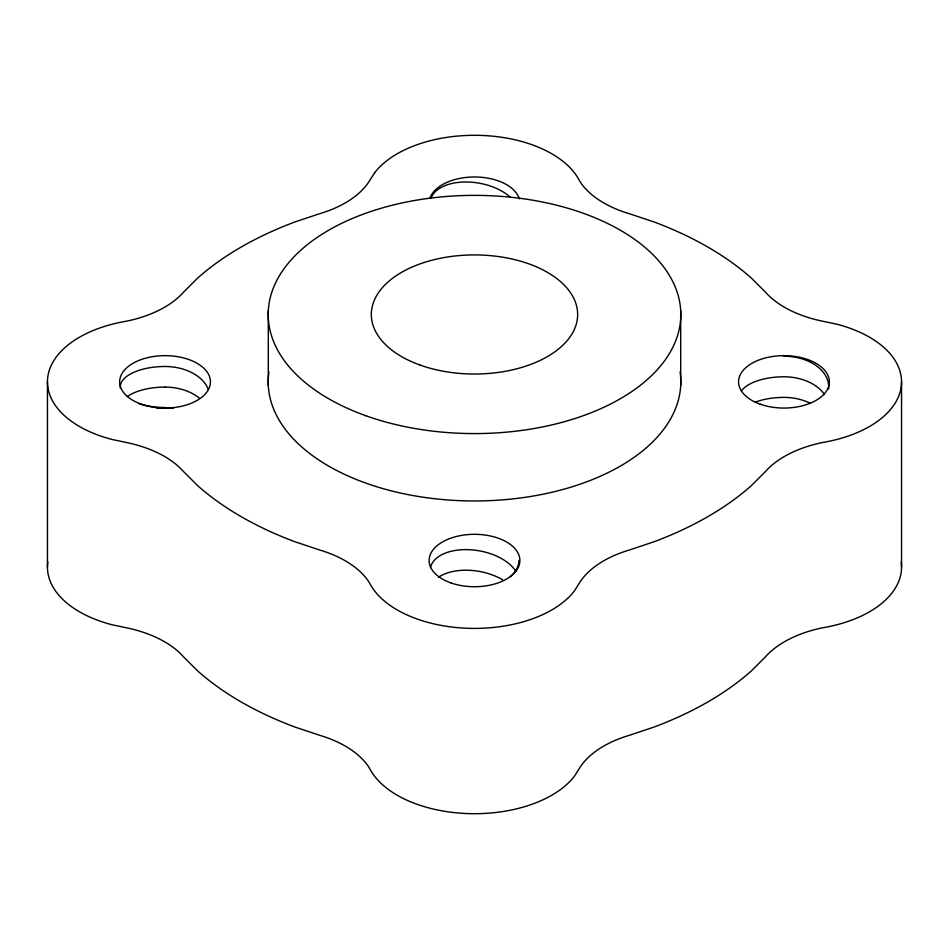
<?xml version="1.0" encoding="UTF-8"?>
<svg xmlns="http://www.w3.org/2000/svg" width="949" height="949" viewBox="0 0 949 949"><rect width="100%" height="100%" fill="white"/><g stroke="black" fill="none" stroke-linecap="round" stroke-linejoin="round"><path stroke-width="1.42" d="M901.55 381.854L901.55 567.146M680.706 310.738L680.706 385.591M268.294 310.738L268.294 385.591M47.45 381.854L47.45 567.146M901.17 561.867A109.337 63.132 0 0 1 825.998 627.182L820.422 628.25A103.156 59.55 0 0 0 765.475 656.815L751.335 670.943A330.086 190.571 0 0 1 654.276 726.97L629.792 735.167A103.156 59.55 0 0 0 580.325 766.887L574.394 776.246A109.337 63.132 0 0 1 468.782 813.613A109.337 63.132 0 0 1 370.513 770.078L368.663 766.863A103.156 59.562 0 0 0 319.196 735.143L294.724 726.97A330.086 190.571 0 0 1 197.665 670.943L183.477 656.803A103.156 59.55 0 0 0 128.53 628.238L112.314 624.822A109.337 63.132 0 0 1 47.83 561.867M680.077 371.889A206.301 119.111 0 0 1 474.5 500.965A206.301 119.111 0 0 1 268.923 371.889M430.134 197.653A45.386 26.204 0 0 1 475.603 176.988A45.386 26.204 0 0 1 519.281 198.91M430.443 567.621A44.864 25.647 9.8 0 1 468.948 549.673A44.864 25.647 9.8 0 1 515.782 571.227M518.925 560.527A44.864 25.647 -9.8 0 1 510.42 576.684M438.58 577.206A44.864 25.647 9.8 0 1 502.804 579.922M165.043 407.512A44.864 20.51 0 0 1 138.756 403.586M120.369 388.283A44.864 20.51 0 0 1 165.043 366.492A44.864 30.783 0 0 1 208.389 389.636M165.043 387.097A44.864 30.783 0 0 1 199.515 398.26M127.273 396.599A44.864 20.51 0 0 1 165.043 387.085M173.418 408.236A44.864 30.783 0 0 0 165.043 407.679A44.864 20.51 0 0 0 156.668 408.034M430.882 198.448A44.864 25.647 9.8 0 1 464.832 181.994A44.864 25.647 9.8 0 1 510.42 197.321M741.394 390.952A44.864 20.51 0 0 1 783.957 376.789A44.864 30.783 0 0 1 824.444 394.476M783.957 356.219A44.864 30.783 0 0 1 828.631 388.936M810.244 403.278A44.864 30.783 0 0 0 783.957 397.382A44.864 20.51 0 0 0 755.451 402.091M374.606 172.754L368.675 182.113A103.156 59.55 0 0 1 319.208 213.833L294.724 222.03A330.086 190.571 0 0 0 197.665 278.057L183.525 292.185A103.156 59.562 0 0 1 128.578 320.75L123.002 321.818A109.337 63.132 0 0 0 47.604 378.544A109.337 63.132 0 0 0 112.314 439.529L128.53 442.946A103.156 59.55 0 0 1 183.477 471.511L197.665 485.651A330.086 190.571 0 0 0 294.724 541.677L319.196 549.851A103.156 59.562 0 0 1 368.663 581.571L370.513 584.786A109.337 63.132 0 0 0 468.782 628.321A109.337 63.132 0 0 0 574.394 590.954L580.325 581.595A103.156 59.55 0 0 1 629.792 549.874L654.276 541.677A330.086 190.571 0 0 0 751.335 485.651L765.475 471.523A103.156 59.55 0 0 1 820.422 442.958L825.998 441.89A109.337 63.132 0 0 0 901.396 385.152A109.337 63.132 0 0 0 836.686 324.178L820.47 320.762A103.156 59.55 0 0 1 765.523 292.197L751.335 278.057A330.086 190.571 0 0 0 654.276 222.03L629.804 213.857A103.156 59.562 0 0 1 580.337 182.137L578.487 178.922A109.337 63.132 0 0 0 480.218 135.387A109.337 63.132 0 0 0 374.606 172.754M365.792 415.709A206.301 119.111 0 0 0 680.706 318.212A206.301 119.111 0 0 0 377.014 209.504A206.301 119.111 0 0 0 365.792 415.709M760.315 404.227A45.386 26.204 0 0 0 829.331 382.494A45.386 26.204 0 0 0 762.225 358.852A45.386 26.204 0 0 0 760.315 404.227M141.401 404.227A45.386 26.204 0 0 0 210.417 382.494A45.386 26.204 0 0 0 143.311 358.852A45.386 26.204 0 0 0 141.401 404.227M450.858 582.888A45.386 26.204 0 0 0 519.874 561.156A45.386 26.204 0 0 0 452.768 537.514A45.386 26.204 0 0 0 450.858 582.888M420.146 365.092A103.156 59.55 0 0 0 577.597 316.349A103.156 59.55 0 0 0 425.757 261.983A103.156 59.55 0 0 0 420.146 365.092"/></g></svg>
